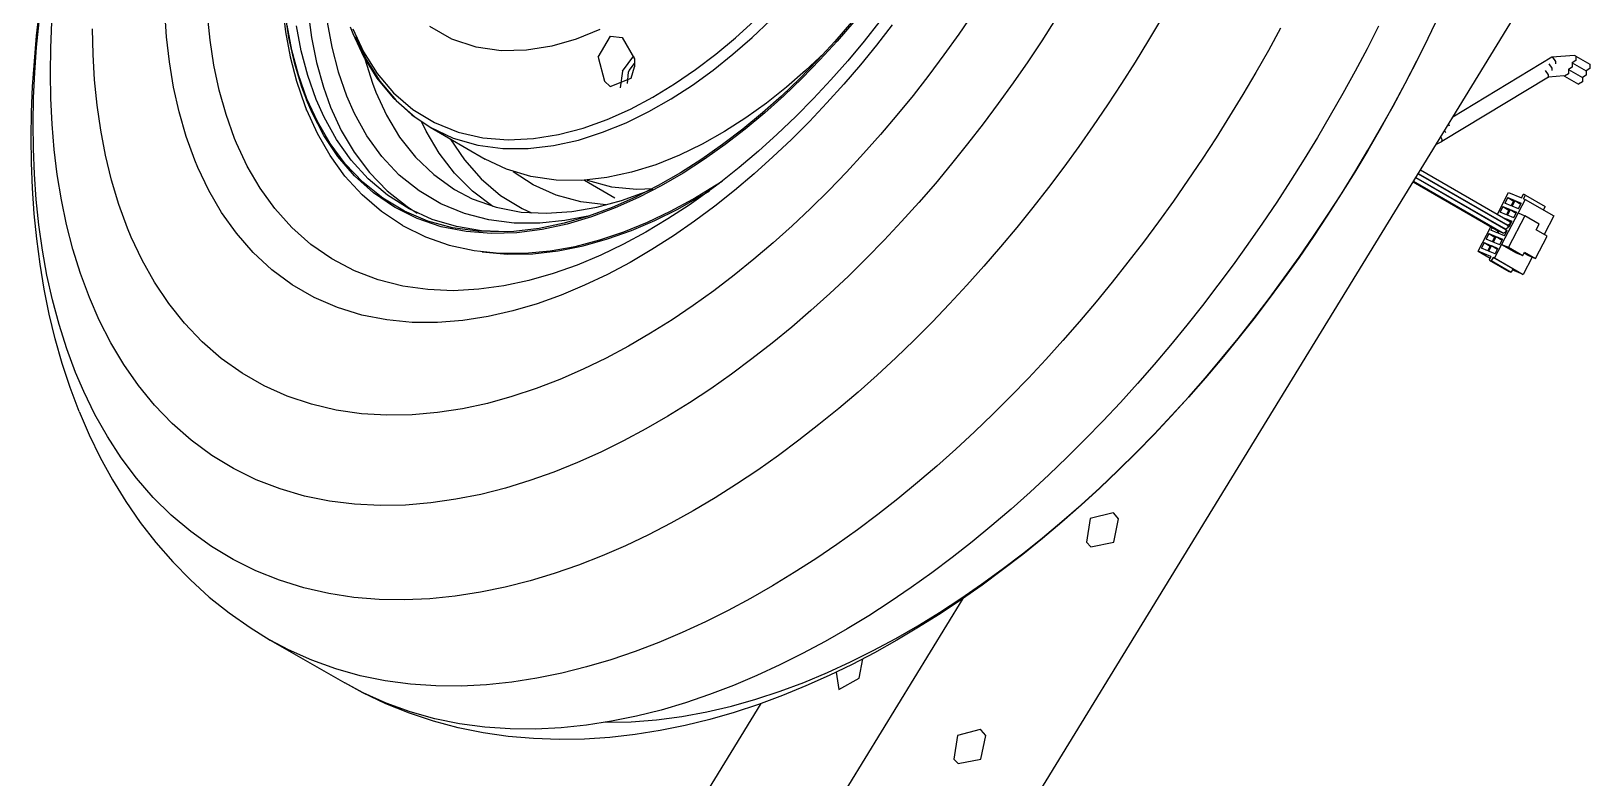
# Model space of a CAD drawing. Header units: millimetres. Extents: x -912 to 1332, y -1066 to 1362.
# Drawn here: x -350.1 to -43.8, y 987.8 to 1134.6 of the extents above; entities that cross this region are included whole.
import ezdxf

# ---------------------------------------------------------------- set-up
doc = ezdxf.new("R2010")
doc.units = ezdxf.units.MM
doc.layers.add('IsoView', color=7, linetype='CONTINUOUS')

msp = doc.modelspace()

# ---------------------------------------------------------------- linework, layer by layer
at = {"layer": 'IsoView'}
for p, q in [((-161.96, 968.7), (-47.12, 1156.18)), ((-51.21, 1129.46), (-70.7, 1117.69)), ((-47.24, 1128.35), (-44.49, 1126.76)), ((-46.52, 1129.67), (-43.77, 1128.08)), ((-51.87, 1125.55), (-72.83, 1112.89)), ((-48.71, 1125.74), (-45.96, 1124.15)), ((-47.96, 1127.04), (-45.21, 1125.45)), ((-271.66, 1115.68), (-260.85, 1109.44)), ((-77.51, 1106.56), (-59.86, 1096.38)), ((-77.49, 1106.61), (-59.87, 1096.44)), ((-77.04, 1107.33), (-59.45, 1097.17)), ((-241.33, 1105.27), (-235.38, 1101.84)), ((-78.49, 1104.96), (-61.67, 1095.25)), ((-78.46, 1105.02), (-61.19, 1095.04)), ((-78.42, 1105.07), (-60.7, 1094.84)), ((-77.98, 1105.8), (-60.28, 1095.58)), ((-77.96, 1105.84), (-60.29, 1095.64)), ((-56.49, 1101.52), (-62.49, 1090.01)), ((-61.92, 1098.6), (-59.71, 1102.85)), ((-60.82, 1100.09), (-61.38, 1099.03)), ((-60.82, 1100.09), (-59.56, 1099.56)), ((-60.82, 1100.09), (-59.64, 1099.41)), ((-59.9, 1101.86), (-60.45, 1100.8)), ((-59.19, 1100.27), (-60.45, 1100.8)), ((-59.9, 1101.86), (-58.64, 1101.33)), ((-59.9, 1101.86), (-58.72, 1101.18)), ((-59.71, 1102.85), (-57.19, 1101.81)), ((-59.19, 1100.27), (-58.64, 1101.33)), ((-58.48, 1101.27), (-59.03, 1100.21)), ((-57.77, 1099.68), (-59.03, 1100.21)), ((-58.48, 1101.27), (-57.22, 1100.74)), ((-58.48, 1101.27), (-57.3, 1100.59)), ((-57.77, 1099.68), (-57.22, 1100.74)), ((-57.19, 1101.81), (-56.82, 1102.52)), ((-56.39, 1102.34), (-56.82, 1102.52)), ((-56.76, 1101.63), (-56.39, 1102.34)), ((-56.76, 1101.63), (-56.49, 1101.52)), ((-56.49, 1101.52), (-50.83, 1098.25)), ((-56.39, 1102.34), (-52.5, 1100.09)), ((-52.85, 1099.42), (-52.5, 1100.09)), ((-60.12, 1098.5), (-61.38, 1099.03)), ((-57.86, 1098.85), (-61.09, 1092.66)), ((-60.63, 1097.85), (-60.48, 1097.79)), ((-60.49, 1097.78), (-60.48, 1097.79)), ((-60.32, 1097.73), (-60.34, 1097.69)), ((-60.32, 1097.73), (-59.06, 1097.2)), ((-60.32, 1097.73), (-59.15, 1097.05)), ((-60.12, 1098.5), (-59.56, 1099.56)), ((-59.4, 1099.5), (-59.96, 1098.43)), ((-58.7, 1097.91), (-59.96, 1098.43)), ((-56.52, 1098.3), (-59.75, 1092.1)), ((-59.62, 1096.14), (-59.06, 1097.2)), ((-59.4, 1099.5), (-58.14, 1098.97)), ((-59.4, 1099.5), (-58.22, 1098.82)), ((-58.7, 1097.91), (-58.14, 1098.97)), ((-57.86, 1098.85), (-56.52, 1098.3)), ((-53.69, 1096.66), (-56.52, 1098.3)), ((-50.83, 1098.25), (-52.72, 1094.64)), ((-65.7, 1091.35), (-63.21, 1096.13)), ((-63.59, 1094.78), (-64.14, 1093.71)), ((-62.88, 1093.19), (-64.14, 1093.71)), ((-63.59, 1094.78), (-62.33, 1094.25)), ((-63.59, 1094.78), (-62.41, 1094.1)), ((-62.96, 1095.99), (-63.22, 1095.48)), ((-61.96, 1094.96), (-63.22, 1095.48)), ((-62.88, 1093.19), (-62.33, 1094.25)), ((-62.17, 1094.19), (-62.72, 1093.12)), ((-62.17, 1094.19), (-60.91, 1093.66)), ((-62.17, 1094.19), (-60.99, 1093.51)), ((-61.96, 1094.96), (-61.78, 1095.31)), ((-61.63, 1095.23), (-61.8, 1094.89)), ((-60.54, 1094.37), (-61.8, 1094.89)), ((-60.54, 1094.37), (-59.99, 1095.43)), ((-60.23, 1095.53), (-59.99, 1095.43)), ((-60.19, 1095.35), (-60.07, 1095.28)), ((-59.62, 1096.14), (-59.78, 1096.21)), ((-54.46, 1089.89), (-52.16, 1094.31)), ((-54.28, 1095.54), (-53.69, 1096.66)), ((-52.16, 1094.31), (-54.28, 1095.54)), ((-63.18, 1090.3), (-65.7, 1091.35)), ((-65.7, 1091.35), (-63.34, 1089.99)), ((-64.51, 1093.01), (-65.06, 1091.94)), ((-63.8, 1091.42), (-65.06, 1091.94)), ((-64.51, 1093.01), (-63.25, 1092.48)), ((-64.51, 1093.01), (-63.33, 1092.33)), ((-63.8, 1091.42), (-63.25, 1092.48)), ((-63.09, 1092.42), (-63.64, 1091.35)), ((-62.38, 1090.83), (-63.64, 1091.35)), ((-63.09, 1092.42), (-61.83, 1091.89)), ((-63.09, 1092.42), (-61.91, 1091.73)), ((-61.46, 1092.6), (-62.72, 1093.12)), ((-62.38, 1090.83), (-61.83, 1091.89)), ((-61.46, 1092.6), (-60.91, 1093.66)), ((-61.09, 1092.66), (-58.26, 1091.02)), ((-61.09, 1092.66), (-59.75, 1092.1)), ((-59.75, 1092.1), (-56.92, 1090.47)), ((-58.26, 1091.02), (-56.92, 1090.47)), ((-56.92, 1090.47), (-56.58, 1091.11)), ((-56.67, 1090.95), (-55.8, 1090.45)), ((-56.58, 1091.11), (-54.46, 1089.89)), ((-63.18, 1090.3), (-63.55, 1089.59)), ((-63.55, 1089.59), (-63.12, 1089.41)), ((-63.55, 1089.59), (-59.66, 1087.35)), ((-62.75, 1090.12), (-63.12, 1089.41)), ((-59.23, 1087.17), (-63.12, 1089.41)), ((-62.49, 1090.01), (-62.75, 1090.12)), ((-58.86, 1087.88), (-62.75, 1090.12)), ((-62.49, 1090.01), (-56.83, 1086.74)), ((-58.86, 1087.88), (-59.23, 1087.17)), ((-56.83, 1086.74), (-58.99, 1087.64)), ((-55.06, 1090.14), (-56.83, 1086.74)), ((-55.8, 1090.45), (-54.46, 1089.89)), ((-59.23, 1087.17), (-59.66, 1087.35)), ((-232, 916.86), (-166.93, 1023.09)), ((-303.12, 1014.91), (-288.48, 1006.46)), ((-206.69, 1002.42), (-251.08, 929.95))]:
    msp.add_line(p, q, dxfattribs=at)
for points in [[(-289.4, 1176.03), (-290.46, 1171.14), (-291.34, 1166.22), (-292.02, 1161.27), (-292.49, 1156.29), (-292.74, 1151.3), (-292.74, 1146.3), (-292.47, 1141.3), (-291.9, 1136.34), (-291.01, 1131.42), (-289.75, 1126.58), (-288.1, 1121.86), (-288.09, 1121.82)], [(-340.67, 1059.84), (-342.43, 1064.52), (-343.99, 1069.27), (-345.36, 1074.08), (-346.54, 1078.94), (-347.53, 1083.84), (-348.36, 1088.77), (-349.01, 1093.73), (-349.51, 1098.7), (-349.85, 1103.69), (-350.05, 1108.68), (-350.11, 1113.68), (-350.03, 1118.68), (-349.82, 1123.68), (-349.48, 1128.67), (-349.03, 1133.65), (-348.46, 1138.61)], [(-127.96, 1137.08), (-130.51, 1132.78), (-133.12, 1128.51), (-135.79, 1124.29), (-138.54, 1120.11), (-141.34, 1115.97), (-144.22, 1111.88), (-147.16, 1107.84), (-150.17, 1103.84), (-153.24, 1099.89), (-156.37, 1096), (-159.58, 1092.16), (-162.84, 1088.38), (-166.18, 1084.65), (-169.58, 1080.99), (-173.04, 1077.38), (-176.58, 1073.84), (-180.18, 1070.37), (-183.85, 1066.98), (-187.58, 1063.65), (-191.39, 1060.41), (-195.26, 1057.25), (-199.2, 1054.18), (-203.22, 1051.2), (-207.3, 1048.31), (-211.46, 1045.53), (-215.69, 1042.86), (-219.99, 1040.31), (-224.36, 1037.89), (-228.8, 1035.6), (-233.32, 1033.45), (-237.9, 1031.46), (-242.56, 1029.63), (-247.28, 1027.99), (-252.06, 1026.53), (-256.91, 1025.29), (-261.8, 1024.28), (-266.74, 1023.51), (-271.72, 1023.01), (-276.71, 1022.79), (-281.71, 1022.88), (-286.69, 1023.29), (-291.63, 1024.05), (-296.51, 1025.16), (-301.28, 1026.64), (-305.92, 1028.5), (-310.4, 1030.71), (-314.69, 1033.29), (-318.75, 1036.21), (-322.56, 1039.44), (-326.11, 1042.95), (-329.4, 1046.72), (-332.4, 1050.72), (-335.13, 1054.91), (-337.58, 1059.26), (-339.78, 1063.76), (-341.37, 1067.47)], [(-148.77, 1136.9), (-151.47, 1132.69), (-154.24, 1128.53), (-157.09, 1124.42), (-160.01, 1120.36), (-162.99, 1116.35), (-166.05, 1112.4), (-169.19, 1108.5), (-172.39, 1104.66), (-175.66, 1100.88), (-179.01, 1097.17), (-182.43, 1093.52), (-185.92, 1089.94), (-189.48, 1086.44), (-193.12, 1083.01), (-196.84, 1079.66), (-200.62, 1076.39), (-204.49, 1073.22), (-208.43, 1070.14), (-212.44, 1067.16), (-216.53, 1064.29), (-220.71, 1061.53), (-224.95, 1058.9), (-229.28, 1056.39), (-233.69, 1054.03), (-238.17, 1051.82), (-242.74, 1049.78), (-247.38, 1047.91), (-252.09, 1046.24), (-256.87, 1044.78), (-261.71, 1043.54), (-266.61, 1042.56), (-271.56, 1041.85), (-276.54, 1041.44), (-281.54, 1041.34), (-286.54, 1041.59), (-291.5, 1042.2), (-296.39, 1043.2), (-301.19, 1044.6), (-305.86, 1046.4), (-310.34, 1048.6), (-314.61, 1051.2), (-318.64, 1054.16), (-322.4, 1057.46), (-325.86, 1061.06), (-329.02, 1064.93), (-331.89, 1069.03), (-334.45, 1073.32), (-336.72, 1077.77), (-338.67, 1082.25)], [(-164.95, 1138.08), (-167.79, 1133.96), (-170.7, 1129.9), (-173.7, 1125.9), (-176.78, 1121.96), (-179.93, 1118.08), (-183.17, 1114.27), (-186.48, 1110.52), (-189.88, 1106.85), (-193.35, 1103.26), (-196.91, 1099.74), (-200.55, 1096.32), (-204.27, 1092.98), (-208.08, 1089.73), (-211.96, 1086.59), (-215.94, 1083.56), (-220, 1080.64), (-224.15, 1077.85), (-228.38, 1075.19), (-232.7, 1072.67), (-237.11, 1070.31), (-241.6, 1068.13), (-246.19, 1066.12), (-250.85, 1064.33), (-255.6, 1062.75), (-260.41, 1061.42), (-265.3, 1060.36), (-270.24, 1059.6), (-275.22, 1059.16), (-280.22, 1059.07), (-285.21, 1059.38), (-290.16, 1060.09), (-295.02, 1061.24), (-299.76, 1062.83), (-304.32, 1064.87), (-308.66, 1067.36), (-312.73, 1070.26), (-316.5, 1073.54), (-319.95, 1077.15), (-323.06, 1081.06), (-325.84, 1085.21), (-328.29, 1089.57), (-330.43, 1094.09), (-331.15, 1095.84)], [(-317.95, 1109.2), (-319.65, 1113.9), (-321.03, 1118.71), (-322.12, 1123.59), (-322.93, 1128.52), (-323.49, 1133.49), (-323.82, 1138.48)], [(-310.12, 1113.47), (-311.8, 1118.17), (-313.15, 1122.99), (-314.19, 1127.88), (-314.94, 1132.82), (-315.43, 1137.8)], [(-300.73, 1139.43), (-300.12, 1134.47), (-299.19, 1129.56), (-297.94, 1124.72), (-296.33, 1119.99), (-296.03, 1119.22)], [(-300.27, 1138.26), (-299.52, 1133.32), (-298.43, 1128.44), (-296.98, 1123.66), (-296.01, 1121.05)], [(-295.64, 1138.26), (-294.98, 1133.3), (-294, 1128.4), (-292.66, 1123.58), (-291.24, 1119.62)], [(-73.4, 1137.66), (-75.56, 1133.15), (-77.79, 1128.67), (-80.08, 1124.23), (-82.45, 1119.83), (-84.89, 1115.46), (-87.39, 1111.13), (-89.96, 1106.85), (-92.6, 1102.6), (-95.31, 1098.39), (-98.08, 1094.23), (-100.91, 1090.12), (-103.82, 1086.04), (-106.78, 1082.02), (-109.82, 1078.05), (-112.92, 1074.12), (-116.08, 1070.25), (-119.31, 1066.43), (-122.6, 1062.67), (-125.96, 1058.97), (-129.38, 1055.32), (-132.87, 1051.74), (-136.43, 1048.23), (-140.05, 1044.78), (-143.74, 1041.41), (-147.5, 1038.1), (-151.32, 1034.88), (-155.21, 1031.74), (-159.17, 1028.68), (-163.19, 1025.72), (-167.28, 1022.85), (-171.45, 1020.08), (-175.67, 1017.41), (-179.97, 1014.85), (-184.34, 1012.42), (-188.77, 1010.1), (-193.27, 1007.92), (-197.84, 1005.88), (-202.46, 1003.99), (-207.15, 1002.26), (-211.9, 1000.69), (-216.7, 999.31), (-221.56, 998.11), (-226.46, 997.11), (-231.39, 996.32), (-236.36, 995.76), (-241.35, 995.43), (-246.35, 995.35), (-251.35, 995.52), (-256.33, 995.96), (-261.27, 996.68), (-266.17, 997.67), (-271.01, 998.96), (-275.75, 1000.52), (-280.4, 1002.38), (-284.91, 1004.52), (-288.48, 1006.46)], [(-286.89, 1135.03), (-284.76, 1130.51), (-282.1, 1126.28), (-278.87, 1122.47), (-275.09, 1119.2), (-270.83, 1116.59), (-266.2, 1114.73), (-261.33, 1113.61), (-256.35, 1113.21), (-251.36, 1113.46), (-246.43, 1114.26), (-241.6, 1115.54), (-236.89, 1117.23), (-232.33, 1119.26), (-227.91, 1121.6), (-223.63, 1124.19), (-219.51, 1127.02), (-215.53, 1130.04), (-211.69, 1133.25), (-207.99, 1136.61)], [(-271.66, 1115.68), (-267.14, 1113.54), (-262.34, 1112.15), (-257.39, 1111.49), (-252.39, 1111.49), (-247.43, 1112.08), (-242.55, 1113.17), (-237.79, 1114.69), (-233.16, 1116.58), (-228.68, 1118.79), (-224.34, 1121.27), (-220.14, 1123.98), (-216.09, 1126.91), (-212.18, 1130.03), (-208.41, 1133.31), (-204.78, 1136.75)], [(-237.18, 998.73), (-232.18, 998.82), (-227.2, 999.2), (-222.24, 999.86), (-217.33, 1000.77), (-212.46, 1001.91), (-207.65, 1003.28), (-202.9, 1004.84), (-198.22, 1006.59), (-193.6, 1008.51), (-189.06, 1010.6), (-184.58, 1012.83), (-180.18, 1015.2), (-175.85, 1017.69), (-171.59, 1020.31), (-167.4, 1023.05), (-163.29, 1025.89), (-159.24, 1028.83), (-155.27, 1031.86), (-151.36, 1034.98), (-147.53, 1038.19), (-143.76, 1041.48), (-140.07, 1044.85), (-136.44, 1048.29), (-132.88, 1051.8), (-129.38, 1055.37), (-125.95, 1059.01), (-122.59, 1062.71), (-119.29, 1066.47), (-116.06, 1070.29), (-112.9, 1074.16), (-109.8, 1078.08), (-106.76, 1082.06), (-103.8, 1086.08), (-100.89, 1090.15), (-98.06, 1094.27), (-95.29, 1098.43), (-92.58, 1102.63), (-89.94, 1106.88), (-87.37, 1111.17), (-84.87, 1115.5), (-82.43, 1119.86), (-80.07, 1124.27), (-77.77, 1128.71), (-75.54, 1133.19), (-73.39, 1137.7)], [(-341.37, 1067.47), (-343.11, 1072.15), (-344.63, 1076.92), (-345.92, 1081.75), (-347.01, 1086.63), (-347.89, 1091.55), (-348.59, 1096.5), (-349.12, 1101.47), (-349.48, 1106.46), (-349.68, 1111.46), (-349.72, 1116.45), (-349.63, 1121.45), (-349.4, 1126.45), (-349.04, 1131.43), (-348.55, 1136.41)], [(-338.67, 1082.25), (-340.41, 1086.94), (-341.89, 1091.71), (-343.14, 1096.55), (-344.16, 1101.45), (-344.97, 1106.38), (-345.58, 1111.34), (-346, 1116.32), (-346.25, 1121.32), (-346.33, 1126.32), (-346.25, 1131.32), (-346.02, 1136.31)], [(-331.15, 1095.84), (-332.87, 1100.53), (-334.31, 1105.32), (-335.49, 1110.17), (-336.43, 1115.09), (-337.14, 1120.03), (-337.63, 1125.01), (-337.92, 1130), (-338.03, 1135)], [(-180.87, 1135.8), (-183.94, 1131.85), (-187.1, 1127.98), (-190.35, 1124.18), (-193.7, 1120.47), (-197.14, 1116.84), (-200.67, 1113.3), (-204.3, 1109.86), (-208.02, 1106.52), (-211.84, 1103.29), (-215.75, 1100.18), (-219.76, 1097.2), (-223.87, 1094.35), (-228.09, 1091.66), (-232.4, 1089.13), (-236.81, 1086.78), (-241.33, 1084.63), (-245.94, 1082.7), (-250.64, 1081.01), (-255.44, 1079.6), (-260.31, 1078.49), (-265.25, 1077.71), (-270.24, 1077.32), (-275.23, 1077.33), (-280.21, 1077.81), (-285.11, 1078.77), (-289.89, 1080.24), (-294.47, 1082.23), (-298.8, 1084.72), (-302.82, 1087.69), (-306.49, 1091.09), (-309.78, 1094.85), (-312.68, 1098.92), (-315.2, 1103.24), (-317.35, 1107.75), (-317.95, 1109.2)], [(-104.52, 1135.15), (-106.93, 1130.77), (-109.41, 1126.43), (-111.95, 1122.12), (-114.55, 1117.85), (-117.22, 1113.62), (-119.95, 1109.43), (-122.74, 1105.29), (-125.59, 1101.18), (-128.51, 1097.12), (-131.49, 1093.11), (-134.53, 1089.14), (-137.64, 1085.22), (-140.8, 1081.35), (-144.03, 1077.53), (-147.32, 1073.76), (-150.67, 1070.05), (-154.09, 1066.4), (-157.57, 1062.81), (-161.11, 1059.28), (-164.71, 1055.82), (-168.38, 1052.42), (-172.12, 1049.1), (-175.92, 1045.85), (-179.78, 1042.68), (-183.71, 1039.59), (-187.71, 1036.58), (-191.78, 1033.67), (-195.91, 1030.86), (-200.11, 1028.15), (-204.38, 1025.54), (-208.71, 1023.05), (-213.12, 1020.69), (-217.59, 1018.45), (-222.13, 1016.36), (-226.74, 1014.42), (-231.41, 1012.64), (-236.15, 1011.03), (-240.94, 1009.61), (-245.79, 1008.39), (-250.69, 1007.38), (-255.63, 1006.61), (-260.6, 1006.09), (-265.59, 1005.84), (-270.59, 1005.88), (-275.58, 1006.22), (-280.53, 1006.89), (-285.43, 1007.89), (-290.24, 1009.23), (-294.95, 1010.93), (-299.51, 1012.97), (-303.12, 1014.91)], [(-295.91, 1121.3), (-297.57, 1126.01), (-298.86, 1130.84), (-299.79, 1135.75)], [(-294.07, 1121.13), (-295.73, 1125.85), (-297.01, 1130.68), (-297.93, 1135.59)], [(-188.44, 1136.39), (-191.71, 1132.6), (-195.09, 1128.92), (-198.58, 1125.34), (-202.18, 1121.88), (-205.91, 1118.54), (-209.74, 1115.34), (-213.7, 1112.28), (-217.78, 1109.39), (-221.98, 1106.67), (-226.3, 1104.16), (-230.74, 1101.87), (-235.31, 1099.82), (-239.99, 1098.07), (-244.78, 1096.64), (-249.66, 1095.58), (-254.62, 1094.94), (-259.61, 1094.79), (-264.6, 1095.17), (-269.5, 1096.14), (-274.23, 1097.73), (-278.71, 1099.95), (-282.84, 1102.77), (-286.55, 1106.11), (-289.8, 1109.91), (-292.58, 1114.06), (-294.9, 1118.49), (-296.01, 1121.05)], [(-85.26, 1135.57), (-87.53, 1131.11), (-89.88, 1126.7), (-92.29, 1122.32), (-94.76, 1117.97), (-97.3, 1113.67), (-99.91, 1109.4), (-102.57, 1105.17), (-105.3, 1100.98), (-108.09, 1096.83), (-110.95, 1092.73), (-113.87, 1088.67), (-116.85, 1084.65), (-119.89, 1080.68), (-122.99, 1076.76), (-126.16, 1072.89), (-129.38, 1069.07), (-132.67, 1065.31), (-136.03, 1061.6), (-139.44, 1057.95), (-142.92, 1054.36), (-146.46, 1050.83), (-150.07, 1047.36), (-153.74, 1043.97), (-157.47, 1040.64), (-161.27, 1037.39), (-165.14, 1034.22), (-169.07, 1031.13), (-173.07, 1028.13), (-177.13, 1025.22), (-181.26, 1022.4), (-185.46, 1019.69), (-189.73, 1017.09), (-194.07, 1014.6), (-198.47, 1012.23), (-202.95, 1010), (-207.49, 1007.91), (-212.09, 1005.96), (-216.77, 1004.18), (-221.5, 1002.57), (-226.29, 1001.15), (-231.14, 999.93), (-236.04, 998.93), (-240.98, 998.16), (-245.95, 997.64), (-250.95, 997.39), (-255.94, 997.43), (-260.93, 997.77), (-265.89, 998.43), (-270.79, 999.43), (-275.6, 1000.78), (-280.3, 1002.47), (-284.86, 1004.52), (-288.48, 1006.46)], [(-287.4, 1135.42), (-286.9, 1134.11)], [(-286.9, 1134.11), (-284.79, 1129.58), (-282.15, 1125.34), (-278.98, 1121.48), (-275.28, 1118.12), (-271.66, 1115.68)], [(-286.37, 1133.52), (-284.25, 1128.99), (-281.59, 1124.76), (-278.38, 1120.93), (-274.63, 1117.64), (-271.66, 1115.68)], [(-238.36, 1134.87), (-243, 1133.02), (-247.8, 1131.64), (-252.73, 1130.83), (-257.73, 1130.71), (-262.67, 1131.4), (-267.41, 1132.98), (-271.73, 1135.47)], [(-188.88, 1136.31), (-192.15, 1132.53), (-195.54, 1128.86), (-199.04, 1125.29), (-202.66, 1121.83), (-206.39, 1118.51), (-210.24, 1115.32), (-214.21, 1112.27), (-218.3, 1109.4), (-222.51, 1106.7), (-226.84, 1104.21), (-231.3, 1101.94), (-235.88, 1099.93), (-240.57, 1098.21), (-245.37, 1096.82), (-250.26, 1095.8), (-255.23, 1095.22), (-257.35, 1095.12)], [(-238.64, 1129.47), (-236.21, 1133.56), (-233.92, 1133.34)], [(-183.29, 1136.51), (-186.4, 1132.6), (-189.61, 1128.77), (-192.93, 1125.02), (-196.33, 1121.36), (-199.84, 1117.8), (-203.45, 1114.34), (-207.16, 1110.99), (-210.98, 1107.76), (-214.9, 1104.66), (-218.92, 1101.69), (-220.79, 1100.39)], [(-233.92, 1133.34), (-231.54, 1129.13), (-231.52, 1127.58)], [(-284.53, 1129.11), (-283.04, 1124.34), (-282.37, 1122.58)], [(-194.23, 1130.25), (-197.88, 1126.82), (-201.66, 1123.55), (-205.58, 1120.45), (-209.64, 1117.54), (-213.85, 1114.83), (-218.2, 1112.37), (-222.69, 1110.19), (-227.33, 1108.33), (-232.1, 1106.84), (-236.99, 1105.78), (-241.96, 1105.23), (-246.95, 1105.28), (-251.9, 1105.99), (-256.68, 1107.44), (-260.85, 1109.44)], [(-238.64, 1129.47), (-237.39, 1124.74), (-236.28, 1123.73)], [(-236.28, 1123.73), (-232.16, 1125.35), (-231.52, 1127.58)], [(-233.9, 1126.74), (-231.63, 1129.74)], [(-232.57, 1126.84), (-231.49, 1128.19)], [(-51.15, 1127.32), (-51.77, 1128.14)], [(-51.21, 1129.46), (-51.27, 1129.32)], [(-46.74, 1129.79), (-51.21, 1129.46)], [(-51.05, 1129.45), (-51.21, 1129.46)], [(-50.43, 1128.63), (-51.05, 1129.45)], [(-50.43, 1128.18), (-50.43, 1128.63)], [(-47.23, 1127.51), (-47.97, 1127.04)], [(-47.26, 1128.36), (-47.24, 1128.35)], [(-46.51, 1128.82), (-47.25, 1128.36)], [(-47.24, 1128.35), (-47.25, 1128.36)], [(-47.24, 1128.35), (-47.23, 1127.51)], [(-46.52, 1129.67), (-46.74, 1129.79)], [(-46.53, 1129.67), (-46.52, 1129.67)], [(-46.52, 1129.67), (-46.51, 1128.82)], [(-43.78, 1128.08), (-43.77, 1128.08)], [(-43.77, 1128.08), (-43.75, 1127.23)], [(-233.9, 1126.74), (-234.36, 1123.43)], [(-232.89, 1124.32), (-232.72, 1126.52)], [(-232.72, 1126.52), (-232.57, 1126.84)], [(-51.87, 1126), (-52.49, 1126.82)], [(-52.04, 1125.57), (-51.87, 1125.55)], [(-51.87, 1125.55), (-51.87, 1126)], [(-48.86, 1125.82), (-51.87, 1125.55)], [(-51.15, 1126.87), (-51.15, 1127.32)], [(-48.71, 1125.74), (-48.86, 1125.82)], [(-48.71, 1125.74), (-48.73, 1125.75)], [(-48.7, 1125.73), (-48.71, 1125.74)], [(-47.95, 1126.2), (-48.7, 1125.73)], [(-47.98, 1127.05), (-47.96, 1127.04)], [(-47.96, 1127.04), (-47.97, 1127.04)], [(-47.96, 1127.04), (-47.95, 1126.2)], [(-45.2, 1124.61), (-45.95, 1124.14)], [(-44.47, 1125.92), (-45.22, 1125.45)], [(-45.22, 1125.46), (-45.21, 1125.45)], [(-45.21, 1125.45), (-45.2, 1124.61)], [(-43.75, 1127.23), (-44.5, 1126.77)], [(-44.5, 1126.77), (-44.49, 1126.76)], [(-44.49, 1126.76), (-44.47, 1125.92)], [(-257.35, 1095.12), (-262.34, 1095.25), (-267.29, 1095.95), (-272.11, 1097.26), (-276.71, 1099.2), (-281.01, 1101.76), (-284.91, 1104.88), (-288.36, 1108.49), (-291.35, 1112.5), (-293.86, 1116.81), (-295.91, 1121.3)], [(-240.28, 1098.3), (-245.19, 1097.34), (-250.16, 1096.84), (-255.16, 1096.86), (-260.12, 1097.47), (-264.96, 1098.72), (-269.57, 1100.62), (-273.87, 1103.17), (-277.76, 1106.3), (-281.18, 1109.95), (-284.1, 1114), (-286.55, 1118.36), (-288.09, 1121.82)], [(-282.37, 1122.58), (-280.27, 1118.04), (-277.69, 1113.77), (-274.59, 1109.84), (-270.99, 1106.38), (-266.93, 1103.48), (-263.42, 1101.64)], [(-45.96, 1124.15), (-45.97, 1124.16)], [(-45.95, 1124.14), (-45.96, 1124.15)], [(-277.11, 1096.38), (-281.27, 1099.15), (-285.06, 1102.41), (-288.43, 1106.1), (-291.36, 1110.15), (-293.86, 1114.47), (-295.95, 1119.02), (-296.03, 1119.22)], [(-256.57, 1095.14), (-261.57, 1095.36), (-266.5, 1096.16), (-271.29, 1097.58), (-275.84, 1099.64), (-280.06, 1102.31), (-283.88, 1105.53), (-287.24, 1109.23), (-290.12, 1113.31), (-292.54, 1117.69), (-294.07, 1121.13)], [(-291.24, 1119.62), (-289.16, 1115.07), (-286.63, 1110.76), (-283.62, 1106.77), (-280.15, 1103.18), (-276.22, 1100.09), (-274.24, 1098.83)], [(-259.36, 1100.13), (-263.37, 1103.11), (-266.91, 1106.64), (-269.93, 1110.61), (-272.44, 1114.93), (-273.29, 1116.69)], [(-71.55, 1116.3), (-71.39, 1115.97)], [(-220.79, 1100.39), (-224.98, 1097.66), (-229.27, 1095.09), (-233.66, 1092.71), (-238.17, 1090.55), (-242.78, 1088.61), (-247.49, 1086.94), (-252.3, 1085.56), (-257.19, 1084.52), (-262.14, 1083.84), (-267.13, 1083.57), (-272.12, 1083.77), (-277.07, 1084.46), (-281.92, 1085.69), (-286.58, 1087.47), (-291.01, 1089.8), (-295.11, 1092.65), (-298.85, 1095.97), (-302.19, 1099.69), (-305.11, 1103.74), (-307.63, 1108.06), (-309.75, 1112.58), (-310.12, 1113.47)], [(-267.74, 1113.42), (-264.96, 1109.26), (-261.65, 1105.52), (-257.84, 1102.29), (-253.57, 1099.69), (-251.74, 1098.84)], [(-74.01, 1112.28), (-72.83, 1112.89)], [(-73.08, 1113.8), (-72.83, 1113.34)], [(-72.83, 1112.89), (-72.99, 1112.91)], [(-72.83, 1113.34), (-72.83, 1112.89)], [(-72.31, 1115.06), (-72.11, 1114.66)], [(-237.13, 1100.44), (-242.09, 1101.03), (-246.91, 1102.34), (-251.46, 1104.39), (-255.34, 1106.95)], [(-277.11, 1096.38), (-272.63, 1094.16), (-267.92, 1092.52), (-263.04, 1091.44), (-258.07, 1090.92), (-253.07, 1090.92), (-248.09, 1091.39), (-243.17, 1092.27), (-238.33, 1093.54), (-233.6, 1095.13), (-228.97, 1097.02), (-224.46, 1099.17), (-220.06, 1101.56), (-215.79, 1104.15), (-214.3, 1105.11)], [(-263.42, 1101.64), (-258.72, 1099.95), (-253.81, 1099.02), (-248.82, 1098.77), (-243.84, 1099.13), (-238.92, 1100.01), (-234.1, 1101.32), (-229.39, 1103.02), (-227.97, 1103.61)], [(-261.45, 1091.22), (-256.47, 1090.75), (-251.48, 1090.83), (-246.51, 1091.38), (-241.61, 1092.37), (-236.8, 1093.73), (-232.09, 1095.41), (-227.5, 1097.39), (-223.03, 1099.62), (-218.67, 1102.08), (-216.8, 1103.22)], [(-240.84, 1105.31), (-236.03, 1103.97), (-231.05, 1103.52), (-227.93, 1103.63)], [(-59.47, 1097.18), (-59.45, 1097.17)], [(-59.45, 1097.17), (-59.43, 1096.71)], [(-61.67, 1095.25), (-61.69, 1095.26)], [(-61.65, 1095.24), (-61.67, 1095.25)], [(-61.52, 1095.24), (-61.65, 1095.24)], [(-61.19, 1095.04), (-61.2, 1095.05)], [(-61.17, 1095.04), (-61.19, 1095.04)], [(-61.04, 1095.04), (-61.17, 1095.04)], [(-60.7, 1094.84), (-60.72, 1094.85)], [(-60.62, 1095.83), (-60.7, 1095.82)], [(-60.69, 1094.84), (-60.7, 1094.84)], [(-60.26, 1095.12), (-60.69, 1094.84)], [(-60.29, 1095.64), (-60.31, 1095.65)], [(-60.3, 1095.59), (-60.28, 1095.58)], [(-60.27, 1095.63), (-60.29, 1095.64)], [(-60.21, 1096.63), (-60.28, 1096.62)], [(-60.28, 1095.58), (-60.26, 1095.12)], [(-59.85, 1095.91), (-60.27, 1095.63)], [(-59.87, 1096.44), (-59.89, 1096.45)], [(-59.88, 1096.38), (-59.86, 1096.38)], [(-59.86, 1096.43), (-59.87, 1096.44)], [(-59.43, 1096.71), (-59.86, 1096.43)], [(-59.86, 1096.38), (-59.85, 1095.91)], [(-340.67, 1059.84), (-338.7, 1055.25), (-336.52, 1050.75), (-334.11, 1046.36), (-331.49, 1042.11), (-328.65, 1038), (-325.58, 1034.05), (-322.29, 1030.28), (-318.79, 1026.71), (-315.09, 1023.36), (-311.18, 1020.24), (-307.09, 1017.36), (-303.12, 1014.91)], [(-137.47, 1039.93), (-141.94, 1038.77), (-142.65, 1034.12), (-141.82, 1033.22)], [(-141.82, 1033.22), (-137.32, 1034.11), (-136.38, 1038.73), (-137.3, 1039.82)], [(-137.3, 1039.82), (-137.47, 1039.93)], [(-191.34, 1005.16), (-187.37, 1007.43), (-186.65, 1011.19)], [(-191.89, 1008.58), (-191.34, 1005.16)], [(-163.57, 997.32), (-168.04, 996.16), (-168.75, 991.51), (-167.92, 990.61)], [(-167.92, 990.61), (-163.42, 991.5), (-162.48, 996.13), (-163.4, 997.21)], [(-163.4, 997.21), (-163.57, 997.32)]]:
    msp.add_lwpolyline(points, dxfattribs=at)

doc.saveas('drawing.dxf')
